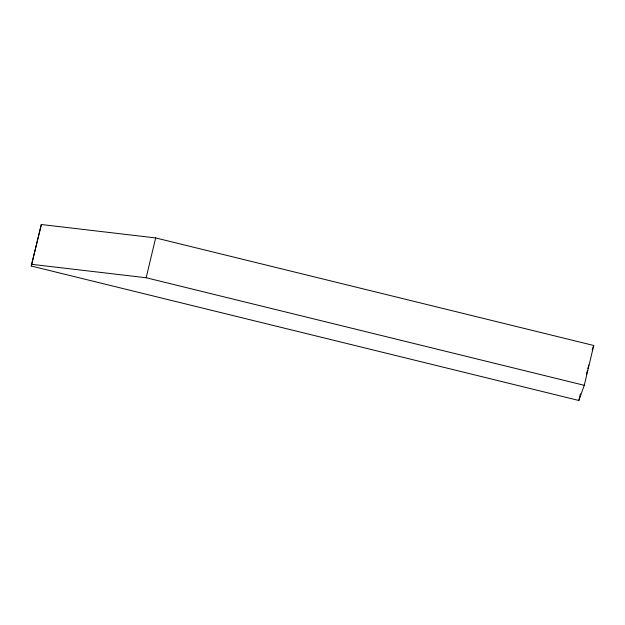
<?xml version="1.0" encoding="UTF-8"?>
<svg xmlns="http://www.w3.org/2000/svg" width="625" height="625" viewBox="0 0 625 625"><rect width="100%" height="100%" fill="white"/><g stroke="black" fill="none" stroke-linecap="round" stroke-linejoin="round"><path stroke-width="0.94" d="M31.25 266.023L41.336 224.516L155.656 237.922L593.75 345.492L584.266 385.312L578.859 400.484L31.25 266.023L41.336 224.516M31.852 264.344L146.172 277.75L155.656 237.922M578.859 400.484L580.445 393.844M586.453 374.461L587.352 370.672M587.805 368.773L588.711 364.977M592.164 349.953L593.75 345.492M146.172 277.75L584.266 385.312"/></g></svg>
